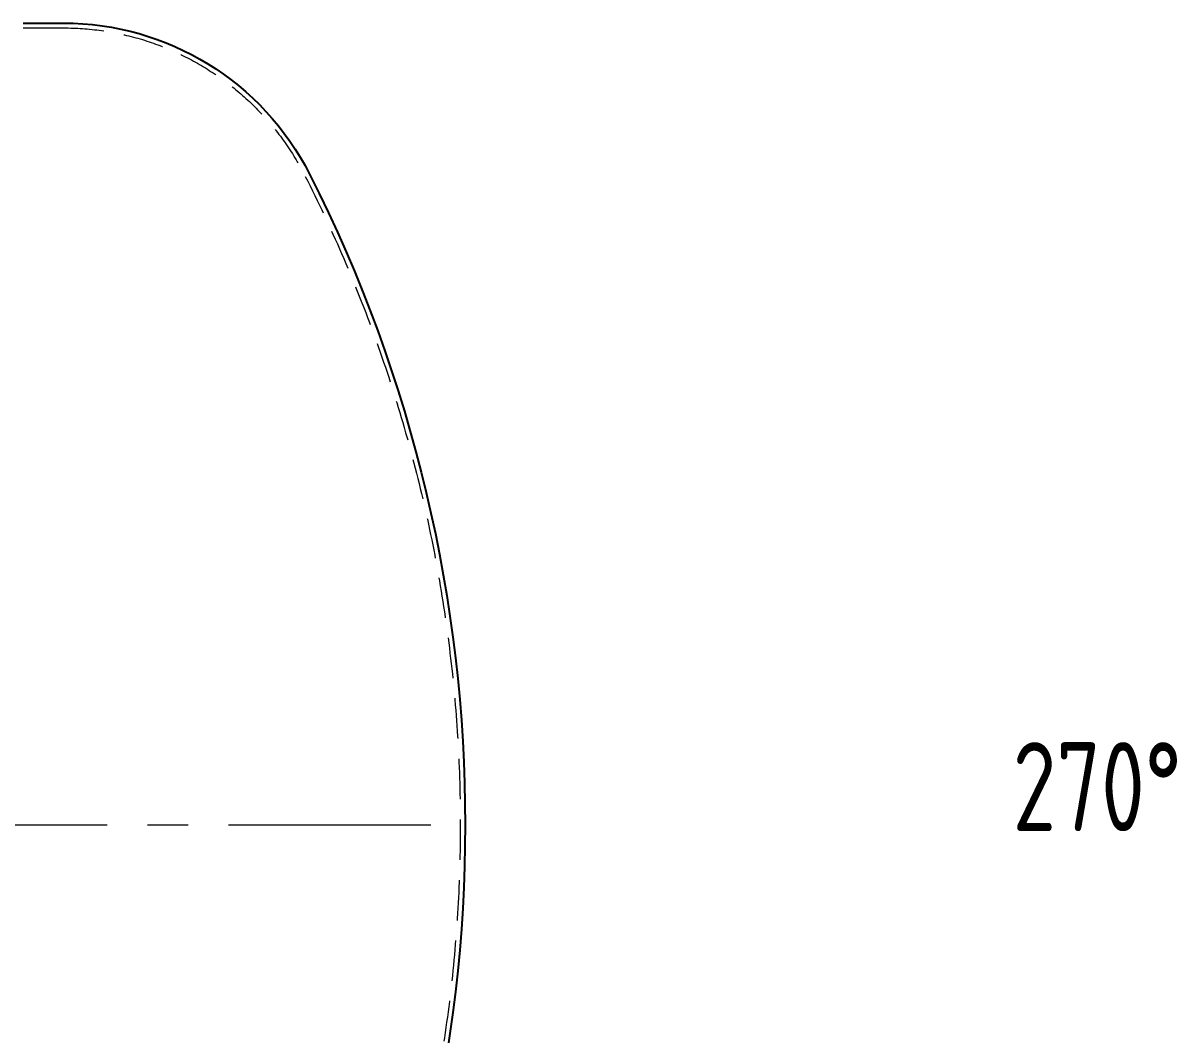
# Model space of a CAD drawing. Header units: millimetres. Extents: x -46397 to 283259, y -8690 to 23983.
# Drawn here: x 125282 to 126707, y 3709 to 4960 of the extents above; entities that cross this region are included whole.
import ezdxf

# ---------------------------------------------------------------- set-up
doc = ezdxf.new("R2010")
doc.units = ezdxf.units.MM
for name, pattern in [('CENTER', [2, 1.25, -0.25, 0.25, -0.25]), ('HIDDEN', [0.375, 0.25, -0.125]), ('HIDDENX2', [0.75, 0.5, -0.25])]:
    doc.linetypes.add(name, pattern=pattern)
for name, color, linetype, lineweight in [('CHUAN NET KHUAT', 4, 'HIDDEN', 0), ('DUONGCHINH', 7, 'Continuous', 25), ('DUONGTAM', 1, 'CENTER', 0), ('Standard', 7, 'Continuous', 0)]:
    doc.layers.add(name, color=color, linetype=linetype, lineweight=lineweight)
doc.styles.add('GHI CHÚ 1', font='isocp_IV25.ttf', dxfattribs={"width": 0.8})

# ---------------------------------------------------------------- blocks, each defined once
blk = doc.blocks.new('A$Cb6d5b212')
at = {"layer": 'CHUAN NET KHUAT', "color": 3, "linetype": 'HIDDENX2', "lineweight": 0, "ltscale": 100, "extrusion": (2.28848e-17, 1, 0)}
blk.add_line((3000, 985), (3050, 985), dxfattribs=at)
at = {"layer": 'CHUAN NET KHUAT', "color": 3, "linetype": 'HIDDENX2', "lineweight": 0, "ltscale": 100, "extrusion": (0, 0, -1)}
for centre, radius, start, end in [((-3050, 650.1), 334.9, 90, 153.1244), ((-1767.2, 0), 1773, 153.1244, 206.8756)]:
    blk.add_arc(centre, radius, start, end, dxfattribs=at)
at = {"layer": 'DUONGCHINH', "color": 2, "ltscale": 10, "extrusion": (2.28848e-17, 1, 0)}
blk.add_line((3000, 991), (3050, 991), dxfattribs=at)
at = {"layer": 'DUONGCHINH', "color": 2, "ltscale": 10, "extrusion": (0, 0, -1)}
for centre, radius, start, end in [((-3050, 650.1), 340.9, 90, 153.1244), ((-1767.2, 0), 1779, 153.1244, 206.8756)]:
    blk.add_arc(centre, radius, start, end, dxfattribs=at)
at = {"layer": 'DUONGTAM', "ltscale": 200}
blk.add_line((-3546.2, 0), (3546.2, 0), dxfattribs=at)

msp = doc.modelspace()

# ---------------------------------------------------------------- block references
at = {"layer": 'Standard'}
msp.add_blockref('A$Cb6d5b212', (122281.62, 3968.61, -1.5), dxfattribs=at)

# ---------------------------------------------------------------- texts
at = {"color": 6, "insert": (126553.46, 4070.77), "char_height": 110, "attachment_point": 1, "style": 'GHI CHÚ 1'}
msp.add_mtext_dynamic_manual_height_columns('\\pxqc;270%%D', width=110.2, gutter_width=322.31, heights=[0], dxfattribs=at)

doc.saveas('drawing.dxf')
